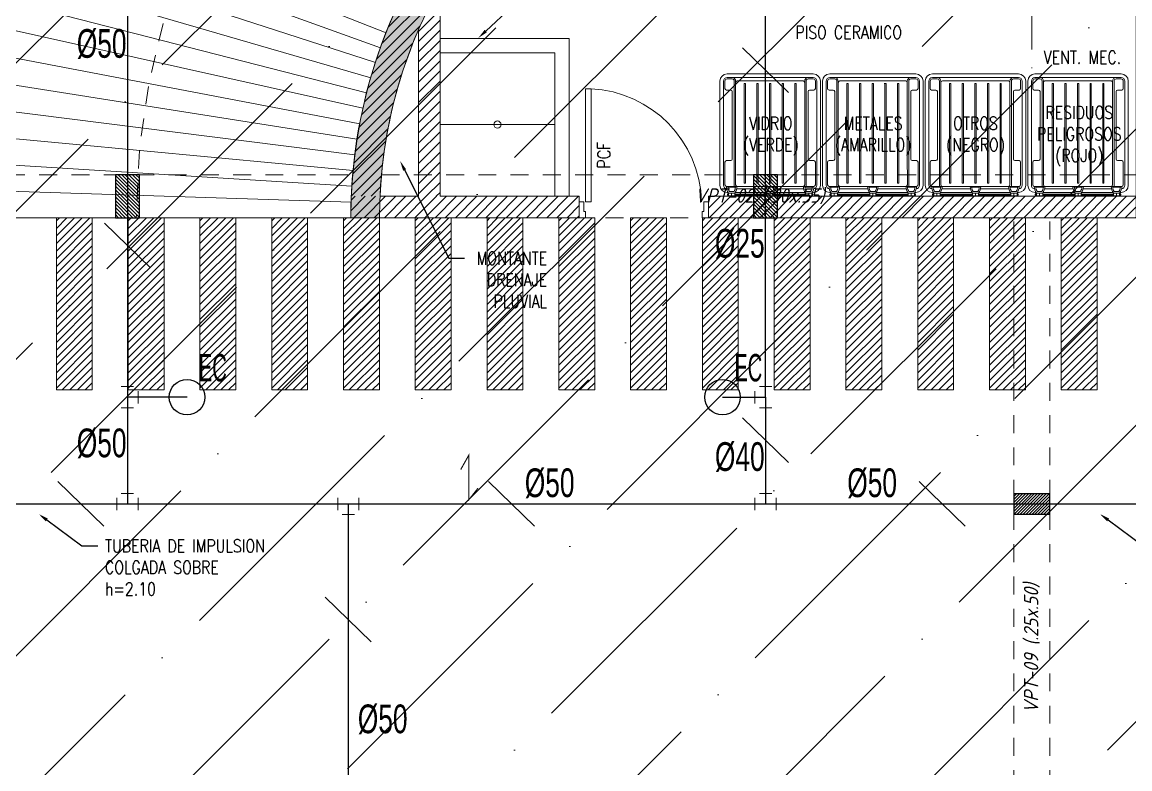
# Model space of a CAD drawing. Header units: millimetres. Extents: x 2085 to 2829, y 1352 to 1631.
# Drawn here: x 2217.9 to 2225.62, y 1530.25 to 1535.45 of the extents above; entities that cross this region are included whole.
import ezdxf
from ezdxf import colors
from ezdxf.entities.mleader import LeaderData, LeaderLine
from ezdxf.enums import TextEntityAlignment as Align
from ezdxf.math import Vec2, Vec3

# ---------------------------------------------------------------- set-up
doc = ezdxf.new("R2010")
doc.units = ezdxf.units.MM
for name, pattern in [('DASHED2', [0.375, 0.25, -0.125]), ('HIDDEN', [0.375, 0.25, -0.125]), ('HIDDEN2', [0.1875, 0.125, -0.0625]), ('PHANTOM', [2.5, 1.25, -0.25, 0.25, -0.25, 0.25, -0.25]), ('PHANTOM2', [1.25, 0.625, -0.125, 0.125, -0.125, 0.125, -0.125])]:
    doc.linetypes.add(name, pattern=pattern)
doc.layers.get('0').update_dxf_attribs({"color": 251, "lineweight": 9})
for name, color, linetype, lineweight in [('000 SOS 911 - ACCESORIOS ACI', 3, 'Continuous', 20), ('000 SOS 911 ROCIADORES', 5, 'Continuous', 25), ('000 SOS 911 SOPORTES ACI', 3, 'Continuous', 25), ('000 SOS 911 TEXTOS ACI', 7, 'Continuous', 9), ('000 SOS 911 TUB. ENTERRADA  ACI', 5, 'DASHED2', 25), ('000 SOS 911 TUBERIA ACI', 3, 'Continuous', 25), ('A-CONTENEDOR DE BASURA', 251, 'Continuous', 13), ('A-EJES', 251, 'PHANTOM', 9), ('A-ESTRUCTURA-HATCH', 251, 'Continuous', 13), ('A-ESTRUCTURA-PLACAS', 251, 'Continuous', 13), ('A-ESTRUCTURA-VIGAS', 251, 'HIDDEN2', 13), ('A-MURO BAJO', 251, 'Continuous', 9), ('A-MUROS', 251, 'Continuous', 9), ('A-PROYECCIONES', 251, 'HIDDEN2', 9), ('A-PUERTAS', 251, 'Continuous', 9), ('A-SANITARIOS', 251, 'Continuous', 13), ('A-TEXTO-ACABADO PISO', 251, 'Continuous', 13), ('A-TEXTO-INDICACIONES', 251, 'Continuous', 13), ('CIRCULACION PEATONAL', 251, 'Continuous', 13), ('MURO CF 60', 251, 'Continuous', 13)]:
    doc.layers.add(name, color=color, linetype=linetype, lineweight=lineweight)
doc.layers.add('A_50_Vigas Chata', color=251, linetype='HIDDEN', lineweight=13, plot=False)
doc.styles.add('APPIA -TEXTOS-GENERALES', font='isocp.shx', dxfattribs={"oblique": 15})
doc.styles.add('PIPE', font='ARIALN.TTF', dxfattribs={"width": 0.8})
doc.styles.add('ROMANS', font='romans.shx', dxfattribs={"width": 0.8})
doc.styles.add('TXT_COTAS', font='romans.shx', dxfattribs={"width": 0.8})
pattern_1 = [(45, (2210.249024457264, 1534.235680802229), (-0.03535533905932738, 0.03535533905932738), [])]

# ---------------------------------------------------------------- blocks, each defined once
blk = doc.blocks.new('EST P1')
at = {"layer": 'A-ESTRUCTURA-HATCH'}
h = blk.add_hatch(color=256, dxfattribs=at)
h.dxf.hatch_style = 1
h.paths.add_polyline_path([(28.77601076272549, 5.949795885942876), (28.77601067128126, 5.04999687615782), (23.07000086599146, 5.050009193830192), (23.07000085941399, 4.850017127580941), (28.92600243660854, 4.850006876513362), (28.92605816098512, 5.750000698491931), (32.57603348788689, 5.750003724358976), (32.57605169710587, 4.850002647377551), (35.53000006324146, 4.849997698329389), (35.53000006324146, 5.049996703863144), (32.72603342309594, 5.049996775574982), (32.72615288451198, 5.949798888526857)])
h.paths.add_polyline_path([(43.04000613477547, 4.849997504614294), (43.04000668216031, 5.049996670335531), (35.58000069746049, 5.049997348338366), (35.58000069746049, 4.849997348152101)])
h.paths.add_polyline_path([(43.09000211718376, 5.049996666610241), (43.09000211668899, 4.849997505545616), (47.9150167714979, 4.849997607059777), (47.9150172030495, 5.049996227957308)])
h.paths.add_polyline_path([(51.86500180143048, 5.049995731562376), (51.86500159354182, 4.849997512064874), (53.37567124809721, 4.84999814722687), (53.37566821934888, 5.049995731562376)])
h.paths.add_polyline_path([(72.8006690464972, -0.1499983128160238), (73.00066904650885, -0.150002677924931, 1), (53.60066905870917, -0.1500023929402232), (53.80066905872081, -0.1500023929402232, -1)])
h.paths.add_polyline_path([(70.35068066572421, 2.236943691968918e-05), (70.35067913253442, -0.1499448418617249), (72.74948760884581, -0.1499971961602569), (72.74948977481108, -2.154149115085602e-06)], flags=17)
h.paths.add_polyline_path([(69.45067913254024, -0.1499448418617249), (69.45068066581734, 3.157090395689011e-05), (66.84750664469902, 5.818437784910202e-05, -0.01056926409473519), (66.85068414302077, -0.1499448418617249)], flags=17)
h.paths.add_polyline_path([(65.27206754402141, 2.496426238678396), (65.27216700115241, -0.1499896282330155), (65.4221670004481, -0.1499835988506675), (65.42212619486963, 2.377727027982473, -0.22166642420113), (66.60067913253442, -0.1499448418617249), (66.80067913251696, -0.1499448418617249, 0.9999904425466384), (59.80066835691105, -0.1500026788562536), (60.00066835671896, -0.1500026788562536, -0.6169098276244303)], flags=0)
h.paths.add_polyline_path([(71.88000514594023, -11.40006201900542), (71.88000514594023, -11.1501255556941), (57.51000006290269, -11.15010195691139), (57.51000085653504, -11.4000384202227)])
h.paths.add_polyline_path([(57.46000085654669, -11.40003833733499), (57.46000006291433, -11.15010187402368), (43.09000006309361, -11.15007827524096), (43.09000085672596, -11.40001473855227)])
h.paths.add_polyline_path([(43.04000085929874, -11.40001465659589), (43.04000507364981, -11.15007819328457), (35.58000069746049, -11.1500659417361), (35.58000069746049, -11.40000240504742)])
h.paths.add_polyline_path([(23.07000007206807, -11.15003591403365), (23.07000086599146, -11.40006590355188), (35.53000069747213, -11.40006590355188), (35.53000069747213, -11.15003591403365)])
h.paths.add_polyline_path([(23.0200008660031, -11.40006590355188), (23.02000007207971, -11.15003591403365), (12.25000092969276, -11.15003591403365), (12.25000092969276, -11.40006590355188)])
h.paths.add_polyline_path([(12.2000009296753, -11.40006590355188), (12.2000009296753, -11.15003591403365), (3.650000203953823, -11.15003591403365), (3.650000991299748, -11.40006590355188)])
h.paths.add_polyline_path([(3.60000099131139, -11.40006590355188), (3.600000203965465, -11.15003591403365), (-3.559999100340065, -11.15003591403365), (-3.559999100340065, -11.40006590355188)])
h.paths.add_polyline_path([(-17.97999882386648, -11.15003483835608), (-17.97999882386648, -11.40005351323634), (-3.609999100328423, -11.40005090925843), (-3.609999100328423, -11.15005090925843)])
h.paths.add_polyline_path([(-18.02999877854018, -11.40005352161825), (-18.02999882382574, -11.1500347815454), (-32.39999870059546, -11.15001871064305), (-32.39999899338, -11.40005612559617)])
h.paths.add_polyline_path([(-32.44999899336835, -11.40005613490939), (-32.44999870058382, -11.1500186547637), (-46.9399992977269, -11.15000244881958), (-46.93999944403186, -11.40005876030773)])
h.paths.add_polyline_path([(-47.23999938514316, -11.40005881432444), (-46.99000489522587, -11.40005876868963), (-46.98999905859819, -6.150002153590322), (-47.23999945347896, -6.150002154521644)])
h.paths.add_polyline_path([(-46.98999876182643, -0.2000021543353796), (-47.23999953095336, -0.2000021543353796), (-47.23999945414835, -6.100002154707909), (-46.98999905609526, -6.100002166815102)])
h.paths.add_polyline_path([(-47.23999953552266, 0.1499976431950927), (-47.23999953162274, -0.1500021545216441), (-44.78500010908465, -0.1500023566186428), (-44.78500015829923, 5.04999818559736), (-45.0350001337647, 5.049998153932393), (-45.03499953550636, 0.1499976431950927)])
h.paths.add_polyline_path([(-44.7349993455573, 5.049998192116618), (-44.7349993455573, 4.849998146295547), (-32.44999948804616, 4.849997968412936), (-32.44999869505409, 5.049999745562673)])
h.paths.add_polyline_path([(-23.22435868097818, 4.849997835233808), (-23.22430295619415, 5.750001463107765), (-19.57432762929238, 5.75000448897481), (-19.57430941995699, 4.849997783079743), (-18.02999860839918, 4.850007774308324), (-18.0299986054888, 5.050007774494588), (-19.42432769405423, 5.049997782334685), (-19.4242082326673, 5.949799653142691), (-23.37435035445378, 5.94979665055871), (-23.37435044589802, 5.050000893883407), (-32.39999869506573, 5.049999752081931), (-32.3999994880578, 4.849997968412936)])
h.paths.add_polyline_path([(-17.97999953932595, 5.050007774494588), (-17.97999954223633, 4.850007773377001), (-3.610000176762696, 4.849997552111745), (-3.609998156578513, 5.049997552298009)])
h.paths.add_polyline_path([(12.20000058115693, 4.85003615450114), (12.2000009312469, 5.050032657571137), (3.82499787339475, 5.050050736404955), (3.824997866904596, 4.850050814449787)])
h.paths.add_polyline_path([(12.25000093202107, 5.050032549537718), (12.25000092459959, 4.850036066956818), (23.02000085942564, 4.85001721419394), (23.02000129112275, 5.050009300932288)])
h = blk.add_hatch(color=256, dxfattribs=at)
h.dxf.hatch_style = 1
h.paths.add_polyline_path([(59.80066835691105, -0.1500026788562536), (60.00066835671896, -0.1500026788562536, -0.6169098276244295), (65.27206754402141, 2.496426238678396), (65.27216700115241, -0.1499896282330155), (65.4221670004481, -0.1499835988506675), (65.42212619486963, 2.377727027982473, -0.2216664242011301), (66.60067913253442, -0.1499448418617249), (66.80067913251696, -0.1499448418617249, 0.9999904425466384)])
at = {"layer": 'A-ESTRUCTURA-PLACAS'}
for points in [[(72.8006690464972, -0.1499983128160238), (73.00066904650885, -0.150002677924931, 1), (53.60066905870917, -0.1500023929402232), (53.80066905872081, -0.1500023929402232, -1)], [(66.80067913251696, -0.1499448418617249), (66.60067913253442, -0.1499448418617249, 0.2216664242011301), (65.42212619486963, 2.377727027982473), (65.4221670004481, -0.1499835988506675), (65.27216700115241, -0.1499896282330155), (65.27206754402141, 2.496426238678396, 0.6169098276244295), (60.00066835671896, -0.1500026788562536), (59.80066835691105, -0.1500026788562536, -0.9999904425618104)]]:
    blk.add_lwpolyline(points, format="xyb", close=True, dxfattribs=at)
at = {"layer": 'A-ESTRUCTURA-VIGAS'}
for points in [[(53.80540706124157, 0.1499967956915498), (59.81354955560528, 0.1499971207231283)], [(60.01433340998483, 0.1499973880127072), (65.27216184916324, 0.1500164223834872)], [(53.80066904623527, -0.1500032041221857), (59.80066835691105, -0.1500028753653169)], [(60.00066835692269, -0.1500026788562536), (65.27216700217105, -0.1500168144702911)], [(64.42000006310991, -6.150002076290548), (64.42000006310991, -0.1500020762905478)], [(64.67000006310991, -6.150002076290548), (64.67000006310991, -0.1500020762905478)]]:
    blk.add_lwpolyline(points, dxfattribs=at)
at = {"layer": 'A_50_Vigas Chata', "insert": (62.64837193385722, 7.295347245417361e-06), "char_height": 0.1, "attachment_point": 5, "style": 'APPIA -TEXTOS-GENERALES'}
blk.add_mtext('VPT-02 (.30x.55)', dxfattribs=at)
at = {"layer": 'A_50_Vigas Chata', "insert": (64.54500500241727, -3.15000499765415), "char_height": 0.1, "attachment_point": 5, "rotation": 90, "style": 'APPIA -TEXTOS-GENERALES'}
blk.add_mtext('VPT-09 (.25x.50)', dxfattribs=at)
blk = doc.blocks.new('*U113')
at = {"layer": 'CIRCULACION PEATONAL'}
h = blk.add_hatch(dxfattribs=at)
h.set_pattern_fill('ANSI31', color=256, scale=0.3)
h.set_pattern_definition([(45, (5.250367842354219, 0), (-0.02651650429449553, 0.02651650429449553), [])])
h.paths.add_polyline_path([(5.547366725835357, 0.2275326177477837), (5.297366725893564, 0.2275326177477837), (5.297366725893564, -0.9724673796445131), (5.547366725835357, -0.9724673796445131)])
h = blk.add_hatch(dxfattribs=at)
h.set_pattern_fill('ANSI31', color=256, scale=0.3)
h.set_pattern_definition([(45, (5.750367842354219, 0), (-0.02651650429449553, 0.02651650429449553), [])])
h.paths.add_polyline_path([(6.047366725835357, 0.2275326177477837), (5.797366725893564, 0.2275326177477837), (5.797366725893564, -0.9724673796445131), (6.047366725835357, -0.9724673796445131)])
h = blk.add_hatch(dxfattribs=at)
h.set_pattern_fill('ANSI31', color=256, scale=0.3)
h.set_pattern_definition([(45, (6.250367842354219, 0), (-0.02651650429449553, 0.02651650429449553), [])])
h.paths.add_polyline_path([(6.547366725835357, 0.2275326177477837), (6.297366725893564, 0.2275326177477837), (6.297366725893564, -0.9724673796445131), (6.547366725835357, -0.9724673796445131)])
h = blk.add_hatch(dxfattribs=at)
h.set_pattern_fill('ANSI31', color=256, scale=0.3)
h.set_pattern_definition([(45, (6.750367842354219, 0), (-0.02651650429449553, 0.02651650429449553), [])])
h.paths.add_polyline_path([(7.047366725835357, 0.2275326177477837), (6.797366725893564, 0.2275326177477837), (6.797366725893564, -0.9724673796445131), (7.047366725835357, -0.9724673796445131)])
h = blk.add_hatch(dxfattribs=at)
h.set_pattern_fill('ANSI31', color=256, scale=0.3)
h.set_pattern_definition([(45, (7.250367842354218, 0), (-0.02651650429449553, 0.02651650429449553), [])])
h.paths.add_polyline_path([(7.547366725835356, 0.2275326177477837), (7.297366725893563, 0.2275326177477837), (7.297366725893563, -0.9724673796445131), (7.547366725835356, -0.9724673796445131)])
h = blk.add_hatch(dxfattribs=at)
h.set_pattern_fill('ANSI31', color=256, scale=0.3)
h.set_pattern_definition([(45, (7.750367842354218, 0), (-0.02651650429449553, 0.02651650429449553), [])])
h.paths.add_polyline_path([(8.047366725835357, 0.2275326177477837), (7.797366725893563, 0.2275326177477837), (7.797366725893563, -0.9724673796445131), (8.047366725835357, -0.9724673796445131)])
h = blk.add_hatch(dxfattribs=at)
h.set_pattern_fill('ANSI31', color=256, scale=0.3)
h.set_pattern_definition([(45, (8.250367842354219, 0), (-0.02651650429449553, 0.02651650429449553), [])])
h.paths.add_polyline_path([(8.547366725835357, 0.2275326177477837), (8.297366725893564, 0.2275326177477837), (8.297366725893564, -0.9724673796445131), (8.547366725835357, -0.9724673796445131)])
h = blk.add_hatch(dxfattribs=at)
h.set_pattern_fill('ANSI31', color=256, scale=0.3)
h.set_pattern_definition([(45, (8.750367842354219, 0), (-0.02651650429449553, 0.02651650429449553), [])])
h.paths.add_polyline_path([(9.047366725835357, 0.2275326177477837), (8.797366725893564, 0.2275326177477837), (8.797366725893564, -0.9724673796445131), (9.047366725835357, -0.9724673796445131)])
h = blk.add_hatch(dxfattribs=at)
h.set_pattern_fill('ANSI31', color=256, scale=0.3)
h.set_pattern_definition([(45, (9.250367842354219, 0), (-0.02651650429449553, 0.02651650429449553), [])])
h.paths.add_polyline_path([(9.547366725835357, 0.2275326177477837), (9.297366725893564, 0.2275326177477837), (9.297366725893564, -0.9724673796445131), (9.547366725835357, -0.9724673796445131)])
h = blk.add_hatch(dxfattribs=at)
h.set_pattern_fill('ANSI31', color=256, scale=0.3)
h.set_pattern_definition([(45, (9.750367842354219, 0), (-0.02651650429449553, 0.02651650429449553), [])])
h.paths.add_polyline_path([(10.04736672583536, 0.2275326177477837), (9.797366725893564, 0.2275326177477837), (9.797366725893564, -0.9724673796445131), (10.04736672583536, -0.9724673796445131)])
h = blk.add_hatch(dxfattribs=at)
h.set_pattern_fill('ANSI31', color=256, scale=0.3)
h.set_pattern_definition([(45, (10.25036784235422, 0), (-0.02651650429449553, 0.02651650429449553), [])])
h.paths.add_polyline_path([(10.54736672583536, 0.2275326177477837), (10.29736672589356, 0.2275326177477837), (10.29736672589356, -0.9724673796445131), (10.54736672583536, -0.9724673796445131)])
h = blk.add_hatch(dxfattribs=at)
h.set_pattern_fill('ANSI31', color=256, scale=0.3)
h.set_pattern_definition([(45, (10.75036784235422, 0), (-0.02651650429449553, 0.02651650429449553), [])])
h.paths.add_polyline_path([(11.04736672583536, 0.2275326177477837), (10.79736672589356, 0.2275326177477837), (10.79736672589356, -0.9724673796445131), (11.04736672583536, -0.9724673796445131)])
h = blk.add_hatch(dxfattribs=at)
h.set_pattern_fill('ANSI31', color=256, scale=0.3)
h.set_pattern_definition([(45, (11.25036784235422, 0), (-0.02651650429449553, 0.02651650429449553), [])])
h.paths.add_polyline_path([(11.54736672583536, 0.2275326177477837), (11.29736672589356, 0.2275326177477837), (11.29736672589356, -0.9724673796445131), (11.54736672583536, -0.9724673796445131)])
h = blk.add_hatch(dxfattribs=at)
h.set_pattern_fill('ANSI31', color=256, scale=0.3)
h.set_pattern_definition([(45, (11.75036784235422, 0), (-0.02651650429449553, 0.02651650429449553), [])])
h.paths.add_polyline_path([(12.04736672583536, 0.2275326177477837), (11.79736672589356, 0.2275326177477837), (11.79736672589356, -0.9724673796445131), (12.04736672583536, -0.9724673796445131)])
h = blk.add_hatch(dxfattribs=at)
h.set_pattern_fill('ANSI31', color=256, scale=0.3)
h.set_pattern_definition([(45, (12.25036784235422, 0), (-0.02651650429449553, 0.02651650429449553), [])])
h.paths.add_polyline_path([(12.54736672583536, 0.2275326177477837), (12.29736672589356, 0.2275326177477837), (12.29736672589356, -0.9724673796445131), (12.54736672583536, -0.9724673796445131)])
for points in [[(5.297366725893564, -0.9724673796445131), (5.547366725835357, -0.9724673796445131), (5.547366725835357, 0.2275326177477837), (5.297366725893564, 0.2275326177477837)], [(5.797366725893564, -0.9724673796445131), (6.047366725835357, -0.9724673796445131), (6.047366725835357, 0.2275326177477837), (5.797366725893564, 0.2275326177477837)], [(6.297366725893564, -0.9724673796445131), (6.547366725835357, -0.9724673796445131), (6.547366725835357, 0.2275326177477837), (6.297366725893564, 0.2275326177477837)], [(6.797366725893564, -0.9724673796445131), (7.047366725835357, -0.9724673796445131), (7.047366725835357, 0.2275326177477837), (6.797366725893564, 0.2275326177477837)], [(7.297366725893563, -0.9724673796445131), (7.547366725835356, -0.9724673796445131), (7.547366725835356, 0.2275326177477837), (7.297366725893563, 0.2275326177477837)], [(7.797366725893563, -0.9724673796445131), (8.047366725835357, -0.9724673796445131), (8.047366725835357, 0.2275326177477837), (7.797366725893563, 0.2275326177477837)], [(8.297366725893564, -0.9724673796445131), (8.547366725835357, -0.9724673796445131), (8.547366725835357, 0.2275326177477837), (8.297366725893564, 0.2275326177477837)], [(8.797366725893564, -0.9724673796445131), (9.047366725835357, -0.9724673796445131), (9.047366725835357, 0.2275326177477837), (8.797366725893564, 0.2275326177477837)], [(9.297366725893564, -0.9724673796445131), (9.547366725835357, -0.9724673796445131), (9.547366725835357, 0.2275326177477837), (9.297366725893564, 0.2275326177477837)], [(9.797366725893564, -0.9724673796445131), (10.04736672583536, -0.9724673796445131), (10.04736672583536, 0.2275326177477837), (9.797366725893564, 0.2275326177477837)], [(10.29736672589356, -0.9724673796445131), (10.54736672583536, -0.9724673796445131), (10.54736672583536, 0.2275326177477837), (10.29736672589356, 0.2275326177477837)], [(10.79736672589356, -0.9724673796445131), (11.04736672583536, -0.9724673796445131), (11.04736672583536, 0.2275326177477837), (10.79736672589356, 0.2275326177477837)], [(11.29736672589356, -0.9724673796445131), (11.54736672583536, -0.9724673796445131), (11.54736672583536, 0.2275326177477837), (11.29736672589356, 0.2275326177477837)], [(11.79736672589356, -0.9724673796445131), (12.04736672583536, -0.9724673796445131), (12.04736672583536, 0.2275326177477837), (11.79736672589356, 0.2275326177477837)], [(12.29736672589356, -0.9724673796445131), (12.54736672583536, -0.9724673796445131), (12.54736672583536, 0.2275326177477837), (12.29736672589356, 0.2275326177477837)]]:
    blk.add_lwpolyline(points, close=True, dxfattribs=at)
blk = doc.blocks.new('EJES 1P')
at = {"layer": 'A-EJES', "linetype": 'PHANTOM2'}
blk.add_lwpolyline([(109.5543361018063, 5.348196462728083), (109.554335040244, -4.158154672011733)], dxfattribs=at)
blk = doc.blocks.new('AP_Av.Ejercito Esq.Choquehuanca_Plantas_Rev1_20190619$0$CONTENEDOR DE BASURA 360L')
at = {"linetype": 'ByBlock'}
for p, q in [((0.3000646908781505, 0.8500000002813977), (-0.3000646908709315, 0.8499999997186194)), ((-0.3499999996891234, 0.8000646905166775), (-0.35000000019935, 0.288136299388043)), ((-0.3250323452557837, 0.8000646905166775), (-0.3250323457179776, 0.288136299388043)), ((-0.3150452835021498, 0.8000646905166775), (-0.3150452835021498, 0.7478634184234636)), ((0.3000646908781505, 0.8250323458487117), (-0.3000646908709315, 0.8250323451298414)), ((-0.3000646908223872, 0.815045283220087), (-0.2655214300018884, 0.815045283220087)), ((-0.2505408373706701, 0.8000646905166775), (-0.2505408377843197, 0.288136299388043)), ((-0.2405537755685487, 0.8000646905166775), (-0.2405537760792869, 0.288136299388043)), ((-0.2305667138144032, 0.8011186022776542), (0.2305667138701665, 0.8011186022776542)), ((0.240553775624312, 0.8000646905166775), (0.2405537761350501, 0.288136299388043)), ((0.2505408374264334, 0.8000646905166775), (0.250540837840083, 0.288136299388043)), ((0.3000646908781505, 0.815045283220087), (0.2655214300576517, 0.815045283220087)), ((0.3150452835579131, 0.8000646905166775), (0.3150452835579131, 0.7478634184234636)), ((0.325032345311547, 0.8000646905166775), (0.3250323457737408, 0.288136299388043)), ((0.3499999997448867, 0.8000646905166775), (0.3500000002551132, 0.288136299388043)), ((-0.2750970355142273, 0.7378763566212285), (-0.3050582217480042, 0.7378763566212285)), ((-0.2651099737600817, 0.7278892948432656), (-0.265109974319421, 0.288136299388043)), ((0.265109973815845, 0.7278892948432656), (0.2651099743751842, 0.288136299388043)), ((0.2750970355699905, 0.7378763566212285), (0.3050582218037675, 0.7378763566212285)), ((-0.35000000019935, 0.288136299388043), (-0.3500000003450965, 0.07363970466786895)), ((-0.3250323457179776, 0.288136299388043), (-0.3250323459122115, 0.07363970466786895)), ((-0.315045284158066, 0.2357684078700686), (-0.315045284158066, 0.07615926853617339)), ((-0.2750970361707119, 0.2457554696480315), (-0.3050582224039204, 0.2457554696480315)), ((-0.2651099743680221, 0.288136299388043), (-0.2651099744165664, 0.2557425313773365)), ((-0.2505408378329208, 0.288136299388043), (-0.2505408380271548, 0.06617220675823887)), ((-0.2405537760792869, 0.288136299388043), (-0.2405537762735777, 0.07615926853617339)), ((0.2405537761350501, 0.288136299388043), (0.2405537763293409, 0.07615926853617339)), ((0.2505408378886841, 0.288136299388043), (0.250540838082918, 0.06617220675823887)), ((0.2651099744237854, 0.288136299388043), (0.2651099744723296, 0.2557425313773365)), ((0.2750970362264752, 0.2457554696480315), (0.3050582224596837, 0.2457554696480315)), ((0.3150452842138293, 0.2357684078700686), (0.3150452842138293, 0.07615926853617339)), ((0.3250323457737408, 0.288136299388043), (0.3250323459679748, 0.07363970466786895)), ((0.3500000002551132, 0.288136299388043), (0.3500000004008598, 0.07363970466786895)), ((-0.3048341789010807, 0.06617220675823887), (0.3050582224596837, 0.06617220675823887)), ((-0.3000646915274161, 0.0237043949275062), (-0.29243502228818, 0.0237043949275062)), ((-0.2981986817001485, 0.004864897095757215), (-0.2981986817001485, 0.01290243853557627)), ((-0.2981986817001485, 0.01290243853557627), (-0.2956816680694829, 0.01290243853557627)), ((-0.2981986817001485, 0.004864897095757215), (-0.2956816680694829, 0.004864897095757215)), ((-0.2956816680694829, 5.927011835638041e-05), (-0.2956816680694829, 0.01770806641223999)), ((-0.2956816680694829, 0.01770806641223999), (-0.2912494754016621, 0.01770806641223999)), ((-0.2912494754016621, 5.927011835638041e-05), (-0.2956816680694829, 5.927011835638041e-05)), ((-0.2946139297804735, 0.06093161374104739), (-0.2415743146203, 0.06093161374104739)), ((-0.2912494754016621, 0.01770806641223999), (-0.2912494754016621, 5.927011835638041e-05)), ((-0.2912494754016621, 0.01290243853557627), (-0.2896794615028058, 0.01290243853557627)), ((-0.2912494754016621, 0.004864897095757215), (-0.2896794615028058, 0.004864897095757215)), ((-0.2896794615028058, 0), (-0.2896794615028058, 0.01960936749065922)), ((-0.2896794615028058, 0.01960936749065922), (-0.2465087828973993, 0.01960936749065922)), ((-0.2896794615028058, 0), (-0.2465087828973993, 0)), ((-0.2843390740794463, 0.02959642926862216), (-0.2518491703687915, 0.02959642926862216)), ((-0.268364843810764, 0.01960936749065922), (-0.268364843810764, 0)), ((-0.2465087828973993, 0), (-0.2465087828973993, 0.01960936749065922)), ((-0.02139811911183642, 0.01290243853557627), (-0.2465087828973993, 0.01290243853557627)), ((-0.02139811911183642, 0.004864897095757215), (-0.2465087828973993, 0.004864897095757215)), ((-0.2437532221120251, 0.0237043949275062), (-0.02415368082114355, 0.0237043949275062)), ((-0.2333895109141282, 0.04867204933586322), (-0.03451739201904047, 0.04867204933586322)), ((0.02670702772212508, 0.06093161374104739), (-0.02633258836198138, 0.06093161374104739)), ((-0.02139811920955026, 0), (-0.02139811920955026, 0.01960936749065922)), ((0.02177255847198012, 0.01960936749065922), (-0.02139811920955026, 0.01960936749065922)), ((0.02177255847198012, 0), (-0.02139811920955026, 0)), ((0.01643217202109781, 0.02959642926862216), (-0.01605773178670233, 0.02959642926862216)), ((0, 0.01960936749065922), (0, 0)), ((0.02177255847198012, 0), (0.02177255847198012, 0.01960936749065922)), ((0.02177255847198012, 0.01290243853557627), (0.2465087829531626, 0.01290243853557627)), ((0.02177255847198012, 0.004864897095757215), (0.2465087829531626, 0.004864897095757215)), ((0.2437532221677884, 0.0237043949275062), (0.02452812018128725, 0.0237043949275062)), ((0.03215778854570317, 0.0237043949275062), (0.02452812018128725, 0.0237043949275062)), ((0.2333895109698915, 0.04867204933586322), (0.03489183137918417, 0.04867204933586322)), ((0.2946139298362368, 0.06093161374104739), (0.2415743146760633, 0.06093161374104739)), ((0.2465087829531626, 0), (0.2465087829531626, 0.01960936749065922)), ((0.2896794615585691, 0.01960936749065922), (0.2465087829531626, 0.01960936749065922)), ((0.2896794615585691, 0), (0.2465087829531626, 0)), ((0.2843390741352095, 0.02959642926862216), (0.2518491704245548, 0.02959642926862216)), ((0.2683648438665273, 0.01960936749065922), (0.2683648438665273, 0)), ((0.2896794615585691, 0), (0.2896794615585691, 0.01960936749065922)), ((0.2912494754574254, 0.01290243853557627), (0.2896794615585691, 0.01290243853557627)), ((0.2912494754574254, 0.004864897095757215), (0.2896794615585691, 0.004864897095757215)), ((0.2912494754574254, 0.01770806641223999), (0.2912494754574254, 5.927011835638041e-05)), ((0.2956816681252462, 0.01770806641223999), (0.2912494754574254, 0.01770806641223999)), ((0.2912494754574254, 5.927011835638041e-05), (0.2956816681252462, 5.927011835638041e-05)), ((0.3000646915831794, 0.0237043949275062), (0.2924350223439433, 0.0237043949275062)), ((0.2956816681252462, 5.927011835638041e-05), (0.2956816681252462, 0.01770806641223999)), ((0.2981986817559118, 0.01290243853557627), (0.2956816681252462, 0.01290243853557627)), ((0.2981986817559118, 0.004864897095757215), (0.2956816681252462, 0.004864897095757215)), ((0.2981986817559118, 0.004864897095757215), (0.2981986817559118, 0.01290243853557627))]:
    blk.add_line(p, q, dxfattribs=at)
for points in [[(-0.1799957101977748, 0.782382430771351), (-0.1718864504915723, 0.782382430771351), (-0.1718864509532546, 0.2881362994750718), (-0.1718864511966012, 0.08877527171023464), (-0.1799957108542026, 0.08877527171023464), (-0.1799957106599686, 0.2881362994750718)], [(-0.09193156017326601, 0.7823824306843221), (-0.08382230046706354, 0.7823824306843221), (-0.08382230092874579, 0.288136299388043), (-0.08382230117209247, 0.08877527162320581), (-0.09193156082969381, 0.08877527162320581), (-0.09193156063545985, 0.288136299388043)], [(0.004241849508900941, 0.7823824306843221), (-0.003867410148757244, 0.7823824306843221), (-0.003867409735619276, 0.288136299388043), (-0.003867409492272599, 0.08877527162320575), (0.004241850165328742, 0.08877527162320575), (0.004241849922493657, 0.288136299388043)], [(0.0923059995334097, 0.7823824306843221), (0.08419673982720724, 0.7823824306843221), (0.08419674028888949, 0.288136299388043), (0.08419674053223616, 0.08877527162320581), (0.0923060001898375, 0.08877527162320581), (0.09230599999560354, 0.288136299388043)], [(0.1803701495579185, 0.782382430771351), (0.172260889851716, 0.782382430771351), (0.1722608903133983, 0.2881362994750718), (0.1722608905567449, 0.08877527171023464), (0.1803701502143463, 0.08877527171023464), (0.1803701500201123, 0.2881362994750718)]]:
    blk.add_lwpolyline(points, close=True, dxfattribs=at)
for centre, radius, start, end in [((-0.3000646908709315, 0.8000646905410349), 0.04993530917758224, 90, 180), ((0.3000646909266947, 0.8000646905410349), 0.04993530917758224, 0, 90), ((-0.3000646908709315, 0.8000646905410349), 0.02496765458879112, 90, 180), ((-0.3000646908709315, 0.8000646905410349), 0.01498059275327472, 90, 180), ((-0.2655214300018884, 0.8000646905410349), 0.02496765458879112, 0, 90), ((-0.2655214300018884, 0.8000646905410349), 0.01498059275327472, 0, 90), ((-0.2305667138144032, 0.7911315404996913), 0.0099870618355164, 90, 180), ((0.2305667138701665, 0.7911315404996913), 0.0099870618355164, 0, 90), ((0.2655214300576517, 0.8000646905410349), 0.02496765458879112, 90, 180), ((0.2655214300576517, 0.8000646905410349), 0.01498059275327472, 90, 180), ((0.3000646909266947, 0.8000646905410349), 0.02496765458879112, 0, 90), ((0.3000646909266947, 0.8000646905410349), 0.01498059275327472, 0, 90), ((-0.3050582217480042, 0.7478634184234636), 0.0099870618355164, 180, 270), ((-0.2750970355142273, 0.7278892948432656), 0.0099870618355164, 0, 90), ((0.2750970355699905, 0.7278892948432656), 0.0099870618355164, 90, 180), ((0.3050582218037675, 0.7478634184234636), 0.0099870618355164, 270, 0), ((-0.3050582224039204, 0.2357684078700686), 0.0099870618355164, 90, 180), ((-0.2750970362192562, 0.2557425313773365), 0.0099870618355164, 270, 0), ((0.2750970362750195, 0.2557425313773365), 0.0099870618355164, 180, 270), ((0.3050582224596837, 0.2357684078700686), 0.0099870618355164, 0, 90), ((-0.3000646915274161, 0.07363970466786895), 0.04993530917758224, 180, 270), ((-0.3000646915274161, 0.07363970466786895), 0.02496765458879112, 180, 263.632216120788), ((-0.3050582224039204, 0.07615926856047395), 0.0099870618355164, 180, 270), ((-0.2241336446784659, 0.06669004548822954), 0.08070219563781349, 180.3676507584286, 215.6891790610411), ((-0.2241336446784659, 0.06669004548822954), 0.07071513380229708, 184.6708474919648, 211.6379482476035), ((-0.3120545997222508, 0.06669004548822954), 0.07071513380229708, 328.3620517535006, 355.3291525080352), ((-0.3120545997222508, 0.06669004548822954), 0.08070219563781349, 324.3108209389589, 359.6323492415715), ((-0.230566714470831, 0.07615926856047395), 0.0099870618355164, 180, 270), ((0.04414769766390236, 0.06669004548822954), 0.08070219563781349, 180.3676507584286, 215.6891790610411), ((0.04414769766390236, 0.06669004548822954), 0.07071513380229708, 184.6708474919648, 211.6379482464994), ((-0.04377325742842686, 0.06669004548822954), 0.07071513380229708, 328.3620517523966, 355.3291525080369), ((-0.04377325742842686, 0.06669004548822954), 0.08070219563781349, 324.3108209389589, 359.6323492415715), ((0.2305667145265943, 0.07615926856047395), 0.0099870618355164, 270, 0), ((0.3120545997780141, 0.06669004548822954), 0.08070219563781349, 180.3676507584286, 215.6891790610411), ((0.3120545997780141, 0.06669004548822954), 0.07071513380229708, 184.6708474919648, 211.6379482464994), ((0.2241336447342291, 0.06669004548822954), 0.07071513380229708, 328.3620517523966, 355.3291525080369), ((0.2241336447342291, 0.06669004548822954), 0.08070219563781349, 324.3108209389589, 359.6323492415715), ((0.3000646915831794, 0.07363970466786895), 0.04993530917758224, 270, 0), ((0.3000646915831794, 0.07363970466786895), 0.02496765458879112, 276.367783879212, 0), ((0.3050582224596837, 0.07615926856047395), 0.0099870618355164, 270, 0)]:
    blk.add_arc(centre, radius, start, end, dxfattribs=at)
blk = doc.blocks.new('A$C5E423DB2')
at = {"layer": 'A-PUERTAS'}
for p, q in [((0.0380998527398333, 0.0999998934566975), (0.0380998511100188, 0.7999998889863491)), ((0.0380998511100188, 0.7999998889863491), (0.0730998511426151, 0.7999998852610588)), ((0.0730998511426151, 0.7999998852610588), (0.0730998527724296, 0.0999998934566975)), ((0.0380998527398333, 0.0999998934566975), (0.0730998527724296, 0.0999998934566975))]:
    blk.add_line(p, q, dxfattribs=at)
at = {"layer": 'A-PUERTAS', "linetype": 'Continuous'}
for p, q in [((-1.472653821e-07, -1.11758709e-07), (-1.472653821e-07, 0.0999998897314072)), ((-1.472653821e-07, 0.0999998897314072), (0.0280998527305201, 0.0999998934566975)), ((0.0280998527305201, 0.0380998887121678), (0.0280998527305201, 0.0999998934566975)), ((0.7999998530140147, 0.0999998897314072), (0.7718998530181125, 0.0999998934566975)), ((0.7718998530181125, 0.0380998887121678), (0.7718998530181125, 0.0999998934566975)), ((0.7999998528975995, -1.11758709e-07), (0.7999998528975995, 0.0999998897314072)), ((0.0380998527398333, 0.0380998887121678), (0.0280998527305201, 0.0380998887121678)), ((0.0380998527398333, -1.11758709e-07), (0.0380998527398333, 0.0380998887121678)), ((0.7618998530087993, -1.11758709e-07), (0.7618998530087993, 0.0380998887121678)), ((0.7618998530087993, 0.0380998887121678), (0.7718998530181125, 0.0380998887121678)), ((-1.472653821e-07, -1.11758709e-07), (0.0380998527398333, -1.11758709e-07)), ((0.7999998530140147, -1.11758709e-07), (0.7618998530087993, -1.11758709e-07))]:
    blk.add_line(p, q, dxfattribs=at)
at = {"layer": 'A-PUERTAS', "color": 7, "linetype": 'Continuous'}
blk.add_arc((0.0365533265285194, 0.0793452113866806), 0.7215807719765989, 1.640270668491661, 87.09684895294437, dxfattribs=at)

msp = doc.modelspace()

# ---------------------------------------------------------------- hatches: boundary and pattern name
h = msp.add_hatch()
h.set_pattern_fill('ANSI36', color=4, scale=0.23)
h.set_pattern_definition([(45, (-12.33495119971076, 1.377851276629372e-06), (0.3872735452211073, 1.42000299914406), [1.825625, -0.365125, 0, -0.365125])])
h.paths.add_polyline_path([(2232.270570671834, 1539.287876240417), (2183.58556606099, 1539.287876240417), (2183.58556606099, 1522.83781720221), (2232.270570671834, 1522.83781720221)])
at = {"layer": '000 SOS 911 TUB. ENTERRADA  ACI'}
h = msp.add_hatch(dxfattribs=at)
h.set_pattern_fill('ANSI31', color=8, scale=0.005522979273803427, angle=90.00000000000001)
h.set_pattern_definition([(135, (3636.167891159762, -1093.568539005358), (-0.01239944210752782, -0.01239944210752783), [])])
h.paths.add_polyline_path([(2218.719037237892, 1534.388077974379), (2218.550946564342, 1534.388077974379), (2218.550946564342, 1534.087916057324), (2218.719037237892, 1534.087916057324)])
h = msp.add_hatch(dxfattribs=at)
h.set_pattern_fill('ANSI31', color=8, scale=0.005522979273803427, angle=90.00000000000001)
h.set_pattern_definition([(135, (3640.61345115736, -1093.568539333913), (-0.01239944210752782, -0.01239944210752783), [])])
h.paths.add_polyline_path([(2223.16459723549, 1534.388077645824), (2222.99650656194, 1534.388077645824), (2222.99650656194, 1534.087915728769), (2223.16459723549, 1534.087915728769)])
h = msp.add_hatch(dxfattribs=at)
h.set_pattern_fill('ANSI31', color=8, scale=0.004599999999999937)
h.set_pattern_definition([(45, (36.27805416541241, 351.453375201985), (-0.01032729453922938, 0.01032729453922938), [])])
h.paths.add_polyline_path([(2225.06056425833, 1532.023571973753), (2225.06056425833, 1532.163571973753), (2224.81056425833, 1532.163571973753), (2224.81056425833, 1532.023571973753)])
at = {"layer": 'MURO CF 60'}
h = msp.add_hatch(dxfattribs=at)
h.set_pattern_fill('_USER', color=8, scale=0.05, angle=45, pattern_type=0)
h.set_pattern_definition([(45, (-224231.6865236979, -8186668.821733144), (-0.03535533905932738, 0.03535533905932738), [])])
edge = h.paths.add_edge_path()
edge.add_line((2220.194214173878, 1534.237901917162), (2220.395268812159, 1534.237905442218))
edge.add_arc((2223.68932699234, 1534.092719665232), 3.297256162972249, 53.2396915084247, 177.4763190183642, ccw=False)
edge.add_line((2225.662631767156, 1536.73430374867), (2225.662681387936, 1536.979827523666))
edge.add_arc((2223.691050242278, 1534.087938497278), 3.500050216136052, 55.71462937054145, 177.5443489056947)
h = msp.add_hatch(dxfattribs=at)
h.set_pattern_fill('_USER', color=8, scale=0.05, angle=45, pattern_type=0)
h.set_pattern_definition(pattern_1)
h.paths.add_polyline_path([(2220.662732587976, 1534.237821304674), (2220.812706957537, 1534.237821304674), (2220.812706939463, 1535.701593830685), (2220.662712248182, 1535.39918908334)])
h = msp.add_hatch(dxfattribs=at)
h.set_pattern_fill('_USER', color=8, scale=0.05, angle=45, pattern_type=0)
h.set_pattern_definition(pattern_1)
h.paths.add_polyline_path([(2221.783444044262, 1534.237926630738), (2221.782024066046, 1534.08792660522), (2220.191859695793, 1534.08796306743), (2220.195072831319, 1534.237901780258)])
h = msp.add_hatch(dxfattribs=at)
h.set_pattern_fill('_USER', color=8, scale=0.05, angle=45, pattern_type=0)
h.set_pattern_definition(pattern_1)
h.paths.add_polyline_path([(2225.662725586788, 1534.237893584619), (2225.662731221406, 1534.087964328441), (2222.683362300037, 1534.087942805576), (2222.682732744282, 1534.237854852776)])

# ---------------------------------------------------------------- linework, layer by layer
at = {"color": 8}
for p, q in [((2220.436998469168, 1535.376416081997), (2214.858702207328, 1537.58491237505, -1.935233945738587e-05)), ((2220.398132483819, 1535.273548820491), (2214.753218223685, 1537.305736832755, -1.935233945738587e-05)), ((2220.362516815187, 1535.169511506769), (2214.656555408956, 1537.023385715174, -1.935233945738587e-05)), ((2220.330186608591, 1535.064406813557), (2214.568809152925, 1536.738137668433, -1.935233945738587e-05)), ((2220.301173771144, 1534.958338467839), (2214.49006605369, 1536.450274197819, -1.935233945738587e-05)), ((2220.27550693822, 1534.851411144684), (2214.420403819875, 1536.160079390245, -1.935233945738587e-05)), ((2220.253211440862, 1534.743730368527), (2214.359891201713, 1535.867839632059, -1.935233945738587e-05)), ((2220.234309281566, 1534.635402408863), (2214.308587908157, 1535.573843329648, -1.935233945738587e-05)), ((2220.218819108204, 1534.526534170347), (2214.266544584529, 1535.278380621659, -1.935233945738587e-05)), ((2220.206756216818, 1534.417233094076), (2214.233802709141, 1534.981743092152, -1.935233945738587e-05)), ((2220.198132502259, 1534.307607046763), (2214.21039460075, 1534.684223490271, -1.935233945738587e-05)), ((2220.192956483335, 1534.197764216426), (2214.196343362675, 1534.386115429426, -1.935233945738587e-05)), ((2220.191232775682, 1534.087875117051), (2214.191233264626, 1534.087875615309))]:
    msp.add_line(p, q, dxfattribs=at)
msp.add_arc((2223.696228879848, 1534.087916726681), 6.499999999999948, 90.00133418140496, 180.0013343414875, dxfattribs=at)
at = {"layer": '000 SOS 911 - ACCESORIOS ACI', "color": 8}
for p, q in [((2223.240723380876, 1534.961004607944), (2222.920380416849, 1535.271902718214)), ((2218.7951615149, 1533.73903010126), (2218.474818550872, 1534.04992821153)), ((2218.591981696014, 1532.911582605511), (2218.678006945846, 1532.911578723312)), ((2218.63499432093, 1532.911580664411), (2218.63499099176, 1532.837809933801)), ((2218.708891688919, 1532.880819223769), (2218.70888780672, 1532.794793973937)), ((2218.708891688919, 1532.794793973937), (2218.70888780672, 1532.880819223768)), ((2223.006676604914, 1532.794787306333), (2223.006680487113, 1532.880812556165)), ((2223.006676604914, 1532.880812556165), (2223.006680487113, 1532.794787306334)), ((2223.123586597819, 1532.911575937907), (2223.037561347987, 1532.911572055708)), ((2223.080573972903, 1532.911573996808), (2223.080577302073, 1532.837803266197)), ((2218.70888974782, 1532.837806598853), (2218.63499099176, 1532.837809933801)), ((2218.70888974782, 1532.837806598853), (2218.63499099176, 1532.837803263905)), ((2218.63499432093, 1532.764032533295), (2218.63499099176, 1532.837803263905)), ((2223.006678546014, 1532.837799931249), (2223.080577302073, 1532.837803266197)), ((2223.006678546014, 1532.837799931249), (2223.080577302073, 1532.837796596301)), ((2223.080573972903, 1532.764025865691), (2223.080577302073, 1532.837796596301)), ((2218.591981696014, 1532.764030592195), (2218.678006945846, 1532.764034474394)), ((2223.240723380876, 1532.382462038764), (2222.920380416849, 1532.693360149035)), ((2223.123586597819, 1532.764023924591), (2223.037561347987, 1532.76402780679)), ((2218.470849173132, 1531.938160400195), (2218.150506209105, 1532.249058510466)), ((2221.470849173132, 1531.938160400195), (2221.150506209105, 1532.249058510466)), ((2224.470849173132, 1531.938160400195), (2224.150506209105, 1532.249058510466)), ((2218.591981168865, 1532.167548688184), (2218.678006418696, 1532.167544805984)), ((2218.678006418697, 1532.167548688184), (2218.591981168865, 1532.167544805984)), ((2218.63499379378, 1532.167546747084), (2218.634990458833, 1532.093647991025)), ((2218.634993793781, 1532.167546747084), (2218.634997128729, 1532.093647991025)), ((2223.037542618989, 1532.167510159169), (2223.123567868821, 1532.167506276969)), ((2223.123567868822, 1532.167510159169), (2223.03754261899, 1532.167506276969)), ((2223.080555243905, 1532.167508218069), (2223.080551908958, 1532.09360946201)), ((2223.080555243906, 1532.167508218069), (2223.080558578853, 1532.09360946201)), ((2218.561217787123, 1532.050638695279), (2218.561221669322, 1532.136663945111)), ((2218.561219728222, 1532.093651320195), (2218.634990458833, 1532.093647991025)), ((2218.708767859339, 1532.093651320195), (2218.634997128729, 1532.093647991025)), ((2218.708769800439, 1532.050638695279), (2218.708765918239, 1532.136663945111)), ((2220.100120216135, 1532.136625416096), (2220.100124098335, 1532.050600166264)), ((2220.100122157235, 1532.09361279118), (2220.173892887845, 1532.09361612035)), ((2220.173896222793, 1532.01971736429), (2220.173892887845, 1532.09361612035)), ((2220.173896222794, 1532.01971736429), (2220.173899557741, 1532.09361612035)), ((2220.247670288352, 1532.09361279118), (2220.173899557741, 1532.09361612035)), ((2220.247672229451, 1532.136625416096), (2220.247668347252, 1532.050600166264)), ((2223.006779237247, 1532.050600166264), (2223.006783119447, 1532.136625416096)), ((2223.006781178347, 1532.09361279118), (2223.080551908958, 1532.09360946201)), ((2223.154329309464, 1532.09361279118), (2223.080558578853, 1532.09360946201)), ((2223.154331250564, 1532.050600166264), (2223.154327368364, 1532.136625416096)), ((2220.130883597877, 1532.019715423191), (2220.216908847709, 1532.01971930539)), ((2220.216908847709, 1532.019715423191), (2220.130883597878, 1532.01971930539)), ((2220.334071044098, 1531.132424938751), (2220.013728080071, 1531.443323049021))]:
    msp.add_line(p, q, dxfattribs=at)
at = {"layer": '000 SOS 911 ROCIADORES', "color": 8}
for centre in [(2219.050551898705, 1532.837803265534), (2222.780551898716, 1532.837803265534)]:
    msp.add_circle(centre, 0.123825, dxfattribs=at)
at = {"layer": '000 SOS 911 SOPORTES ACI', "color": 8, "const_width": 0.0076904296875}
msp.add_lwpolyline([(2220.956870709545, 1532.333296952198), (2221.014109916979, 1532.434962662369), (2221.014109916979, 1532.123609471495), (2221.077297866592, 1532.203713245947)], dxfattribs=at)
at = {"layer": '000 SOS 911 TUB. ENTERRADA  ACI', "color": 8, "linetype": 'ByBlock'}
for points in [[(2218.719037237892, 1534.087916057324), (2218.719037237892, 1534.388077974379), (2218.550946564342, 1534.388077974379), (2218.550946564342, 1534.087916057324)], [(2223.16459723549, 1534.087915728769), (2223.16459723549, 1534.388077645824), (2222.99650656194, 1534.388077645824), (2222.99650656194, 1534.087915728769)], [(2224.81056425833, 1532.023571973753), (2225.06056425833, 1532.023571973753), (2225.06056425833, 1532.163571973753), (2224.81056425833, 1532.163571973753)]]:
    msp.add_lwpolyline(points, close=True, dxfattribs=at)
at = {"layer": '000 SOS 911 TUBERIA ACI', "color": 8}
for points in [[(2218.634996712891, 1540.694434461618), (2218.634990448577, 1532.093591516078)], [(2223.080551898716, 1532.837803265534), (2223.080551898716, 1535.716345834713)], [(2219.050551898692, 1532.837803265051), (2218.634990990614, 1532.837803265051)], [(2222.780551898716, 1532.837803265534), (2223.080551898702, 1532.837803265051)], [(2223.080551898702, 1532.837803265051), (2223.080551898702, 1532.093552987063)], [(2196.735932455437, 1532.093660814659), (2230.810551898643, 1532.093552987063)], [(2220.17389287759, 1532.093552987063), (2220.17389287759, 1524.987910548196)]]:
    msp.add_lwpolyline(points, dxfattribs=at)
at = {"layer": 'A-MURO BAJO', "color": 8}
for p, q in [((2221.712713313225, 1535.337837974044), (2220.812713313522, 1535.337822203959)), ((2221.712732587761, 1534.237835270787), (2221.712713313225, 1535.337837974044)), ((2221.612715068064, 1535.23783622353), (2220.812715065747, 1535.237822205263)), ((2221.612732597447, 1534.237833519901), (2221.612715068064, 1535.23783622353)), ((2220.191233262763, 1534.087874634626), (2214.191233264626, 1534.087874305869))]:
    msp.add_line(p, q, dxfattribs=at)
at = {"layer": 'A-MUROS', "color": 8}
for p, q in [((2220.81273258797, 1534.237823686066), (2220.812706939434, 1535.701593830685)), ((2220.662732588005, 1534.237821304674), (2220.662712248299, 1535.39862401175)), ((2220.394641001121, 1534.23781704853), (2220.662732587976, 1534.237821304674)), ((2220.812732588, 1534.237823686066), (2221.782732742979, 1534.237839084553)), ((2221.782732742979, 1534.237839084553), (2221.78273537024, 1534.087839086043)), ((2222.682732744282, 1534.237854852776), (2225.662732101011, 1534.237893584619)), ((2222.682732744282, 1534.237854852776), (2222.682735371543, 1534.087854853335)), ((2220.191232775682, 1534.087875117051), (2221.78273537024, 1534.087839086043)), ((2222.682735379925, 1534.087854855197), (2229.841244876787, 1534.087868103261))]:
    msp.add_line(p, q, dxfattribs=at)
for centre, radius, start, end in [((2223.691233271, 1534.087874832067), 9.69999999389984, 1.707547292503187e-06, 179.9999991462264), ((2223.691233265412, 1534.087874825547), 9.499999999236236, 13.08126723322574, 180.0000030415686), ((2223.691232775682, 1534.087874831135), 3.499999999999986, 37.90104079818725, 179.9999953042449), ((2223.691232775682, 1534.087874831135), 3.299999999999986, 156.5969514469781, 177.3957529856425)]:
    msp.add_arc(centre, radius, start, end, dxfattribs=at)
at = {"layer": 'A-PROYECCIONES', "color": 8}
for radius, start in [(7.999999999999948, 87.14070963649884), (4.999999999999948, 94.66296805477282)]:
    msp.add_arc((2223.696228879848, 1534.087916726681), radius, start, 180.0013343414875, dxfattribs=at)
at = {"layer": 'A-SANITARIOS', "color": 8}
msp.add_line((2220.812723832083, 1534.737820854845), (2221.61272383277, 1534.737834872181), dxfattribs=at)
msp.add_circle((2221.212723832426, 1534.737827863048), 0.02499999999999996, dxfattribs=at)

# ---------------------------------------------------------------- block references
msp.add_blockref('EST P1', (2160.390564840485, 1534.237877512785))
at = {"rotation": 180}
msp.add_blockref('*U113', (2230.687939475663, 1533.115408054056), dxfattribs=at)
at = {"layer": 'A-CONTENEDOR DE BASURA', "color": 8, "rotation": 0.001004087966931575}
for p in [(2223.11273204363, 1534.240668045792), (2223.827732045344, 1534.240680574874), (2224.542732051714, 1534.240693105819), (2225.257732058288, 1534.240693105819)]:
    msp.add_blockref('AP_Av.Ejercito Esq.Choquehuanca_Plantas_Rev1_20190619$0$CONTENEDOR DE BASURA 360L', p, dxfattribs=at)
at = {"layer": 'A-PROYECCIONES'}
msp.add_blockref('EJES 1P', (2115.381229862012, 1539.28787523179), dxfattribs=at)
at = {"layer": 'A-PUERTAS', "color": 8, "linetype": 'Continuous', "xscale": 1.12500000150589, "yscale": 1.12500000150589, "zscale": 1.12500000150589, "rotation": 359.9988810320423}
msp.add_blockref('A$C5E423DB2', (2221.782735369687, 1534.087871100257), dxfattribs=at)

# ---------------------------------------------------------------- texts
at = {"layer": '000 SOS 911 ROCIADORES', "color": 8, "style": 'PIPE', "width": 0.6412731162845706}
for p, p2 in [((2219.132609333643, 1532.947878623835), (2219.327450370839, 1532.947878623835)), ((2222.862609333653, 1532.947878623835), (2223.057450370849, 1532.947878623835))]:
    msp.add_text('EC', height=0.1910041587901658, dxfattribs=at).set_placement(p, p2, align=Align.FIT)
at = {"layer": '000 SOS 911 TEXTOS ACI', "color": 8, "char_height": 0.2, "attachment_point": 1, "style": 'PIPE'}
for s, insert in [('%%C50', (2218.282427270234, 1535.40298503088, 5.392937886468412e-05)), ('%%C25', (2222.72798913621, 1534.010265349676, 5.392937886468412e-05)), ('%%C50', (2218.282427270234, 1532.619139837585, 5.392937886468412e-05)), ('%%C40', (2222.72798913621, 1532.523970188776, 5.392937886468412e-05)), ('%%C50', (2221.403351313126, 1532.341394809237, 5.392937886468412e-05)), ('%%C50', (2223.64982243154, 1532.341394809237, 5.392937886468412e-05)), ('%%C50', (2220.240156846574, 1530.696004767513, 5.392937886468412e-05))]:
    msp.add_mtext_dynamic_manual_height_columns(s, width=0.5509952521812136, gutter_width=1.915236644519431, heights=[0.01236307456032318], dxfattribs=dict(at, insert=insert))
at = {"layer": 'A-TEXTO-ACABADO PISO', "color": 8, "insert": (2223.659704738029, 1535.425040740023), "char_height": 0.09, "attachment_point": 2, "style": 'ROMANS'}
msp.add_mtext_dynamic_manual_height_columns('PISO CERAMICO', width=1.155930924825952, gutter_width=12.5, heights=[0], dxfattribs=at)
at = {"layer": 'A-TEXTO-INDICACIONES', "color": 8, "extrusion": (-5.565203055376352e-07, 2.24781726103761e-07, 0.99999999999982), "style": 'ROMANS', "width": 0.8}
msp.add_text('VENT. MEC.', height=0.09, dxfattribs=at).set_placement((2225.288028139125, 1535.160545342346, -0.0008928856393513121), align=Align.CENTER)
at = {"layer": 'A-TEXTO-INDICACIONES', "color": 8, "style": 'ROMANS', "width": 0.8}
msp.add_text('PCF', height=0.09, rotation=90, dxfattribs=at).set_placement((2221.999179713917, 1534.431845700803))
at = {"layer": 'A-TEXTO-INDICACIONES', "color": 8, "char_height": 0.09, "attachment_point": 5, "style": 'ROMANS'}
for s, insert in [('\\pxqc;RESIDUOS PELIGROSOS\\P(ROJO)', (2225.26621271841, 1534.657016745272)), ('\\pxqc;VIDRIO\\P(VERDE)', (2223.116739427636, 1534.657016745272)), ('\\pxqc;METALES (AMARILLO)', (2223.829897769372, 1534.657016745272)), ('\\pxqc;OTROS\\P(NEGRO)', (2224.543056111137, 1534.657016745272))]:
    msp.add_mtext_dynamic_manual_height_columns(s, width=0.8532516963742038, gutter_width=15, heights=[0], dxfattribs=dict(at, insert=insert))

# ---------------------------------------------------------------- leaders
at = {"layer": 'A-TEXTO-INDICACIONES', "color": 8}
ml = msp.add_multileader_mtext('Standard', dxfattribs=at)
ml.set_content('\\pxsm1,ql,t16;LAVAMOPAS', color=8, style='TXT_COTAS')
ml.set_leader_properties(color=7)
ml.build(insert=Vec2(0, 0))
ml.multileader.update_dxf_attribs({"dogleg_length": 0.1104934798556762, "arrow_head_size": 0.07})
ctx = ml.context
ctx.base_point, ctx.char_height, ctx.arrow_head_size, ctx.landing_gap_size, ctx.plane_origin = Vec3(2221.42025106345, 1535.555587859328), 0.09, 0.07, 0.05, Vec3(2221.156527774374, 1535.254128380182)
ctx.text_align_type = 2
notes = []
notes.append((ctx, [(0, (1, 1, 0), (2221.309757583595, 1535.555587859328), (1, 0), 0.1104934798556762, [(0, [(2221.080197357014, 1535.341712783526)], 0, [])])]))
ctx.mtext.insert, ctx.mtext.width, ctx.mtext.defined_height, ctx.mtext.alignment, ctx.mtext.flow_direction = Vec3(2222.049679634854, 1535.600587859253), 0.5701712008738196, 0.4369191216492239, 3, 5
ml = msp.add_multileader_mtext('Standard', dxfattribs=at)
ml.set_content('MONTANTE DRENAJE PLUVIAL', color=8, style='TXT_COTAS')
ml.set_leader_properties(color=7)
ml.build(insert=Vec2(0, 0))
ml.multileader.update_dxf_attribs({"dogleg_length": 0.1104934798556762, "arrow_head_size": 0.07})
ctx = ml.context
ctx.base_point, ctx.char_height, ctx.arrow_head_size, ctx.landing_gap_size, ctx.plane_origin = Vec3(2220.984037129092, 1533.805898706863), 0.09, 0.07, 0.05, Vec3(2221.408096426772, 1533.020388593401)
ctx.text_align_type = 2
notes.append((ctx, [(0, (1, 1, 0), (2220.873543649237, 1533.805898706863), (1, 0), 0.1104934798556762, [(0, [(2220.534690074704, 1534.483971383857)], 0, [])])]))
ctx.mtext.insert, ctx.mtext.width, ctx.mtext.alignment, ctx.mtext.flow_direction = Vec3(2221.558608557645, 1533.850898706789), 0.8350710593222175, 3, 5
ml = msp.add_multileader_mtext('Standard', dxfattribs=at)
ml.set_content('TUBERIA DE IMPULSION COLGADA SOBRE h=2.10', color=8, style='TXT_COTAS')
ml.set_leader_properties(color=7)
ml.build(insert=Vec2(0, 0))
ml.multileader.update_dxf_attribs({"dogleg_length": 0.1104934798556762, "arrow_head_size": 0.07})
ctx = ml.context
ctx.base_point, ctx.char_height, ctx.arrow_head_size, ctx.landing_gap_size, ctx.plane_origin = Vec3(2218.428565832903, 1531.80171040489), 0.09, 0.07, 0.05, Vec3(2218.363021318388, 1532.199153119202)
notes.append((ctx, [(1, (1, 1, 0), (2218.318072353048, 1531.80171040489), (1, 0), 0.1104934798556762, [(0, [(2218.017037562584, 1532.023760369482)], 0, [])])]))
ctx.mtext.insert, ctx.mtext.width, ctx.mtext.flow_direction = Vec3(2218.478565832886, 1531.846710404816), 1.237996794603532, 5
ml = msp.add_multileader_mtext('Standard', dxfattribs=at)
ml.set_content('TUBERIA DE IMPULSION COLGADA SOBRE h=2.10', color=8, style='TXT_COTAS')
ml.set_leader_properties(color=7)
ml.build(insert=Vec2(0, 0))
ml.multileader.update_dxf_attribs({"dogleg_length": 0.1104934798556762, "arrow_head_size": 0.07})
ctx = ml.context
ctx.base_point, ctx.char_height, ctx.arrow_head_size, ctx.landing_gap_size, ctx.plane_origin = Vec3(2225.822131164576, 1531.80171040489), 0.09, 0.07, 0.05, Vec3(2225.756586650061, 1532.199153119202)
notes.append((ctx, [(1, (1, 1, 0), (2225.711637684721, 1531.80171040489), (1, 0), 0.1104934798556762, [(0, [(2225.410602894257, 1532.023760369482)], 0, [])])]))
ctx.mtext.insert, ctx.mtext.width, ctx.mtext.flow_direction = Vec3(2225.872131164559, 1531.846710404816), 1.237996794603532, 5
for ctx, leaders in notes:
    for number, flags, end, landing, length, lines in leaders:
        leader = LeaderData()
        leader.index, (leader.has_last_leader_line, leader.has_dogleg_vector, leader.attachment_direction) = number, flags
        leader.last_leader_point, leader.dogleg_vector, leader.dogleg_length = Vec3(end), Vec3(landing), length
        for number, points, colour, breaks in lines:
            line = LeaderLine()
            line.index, line.vertices, line.color, line.breaks = number, Vec3.list(points), colors.encode_raw_color(colour), breaks
            leader.lines.append(line)
        ctx.leaders.append(leader)

doc.saveas('drawing.dxf')
